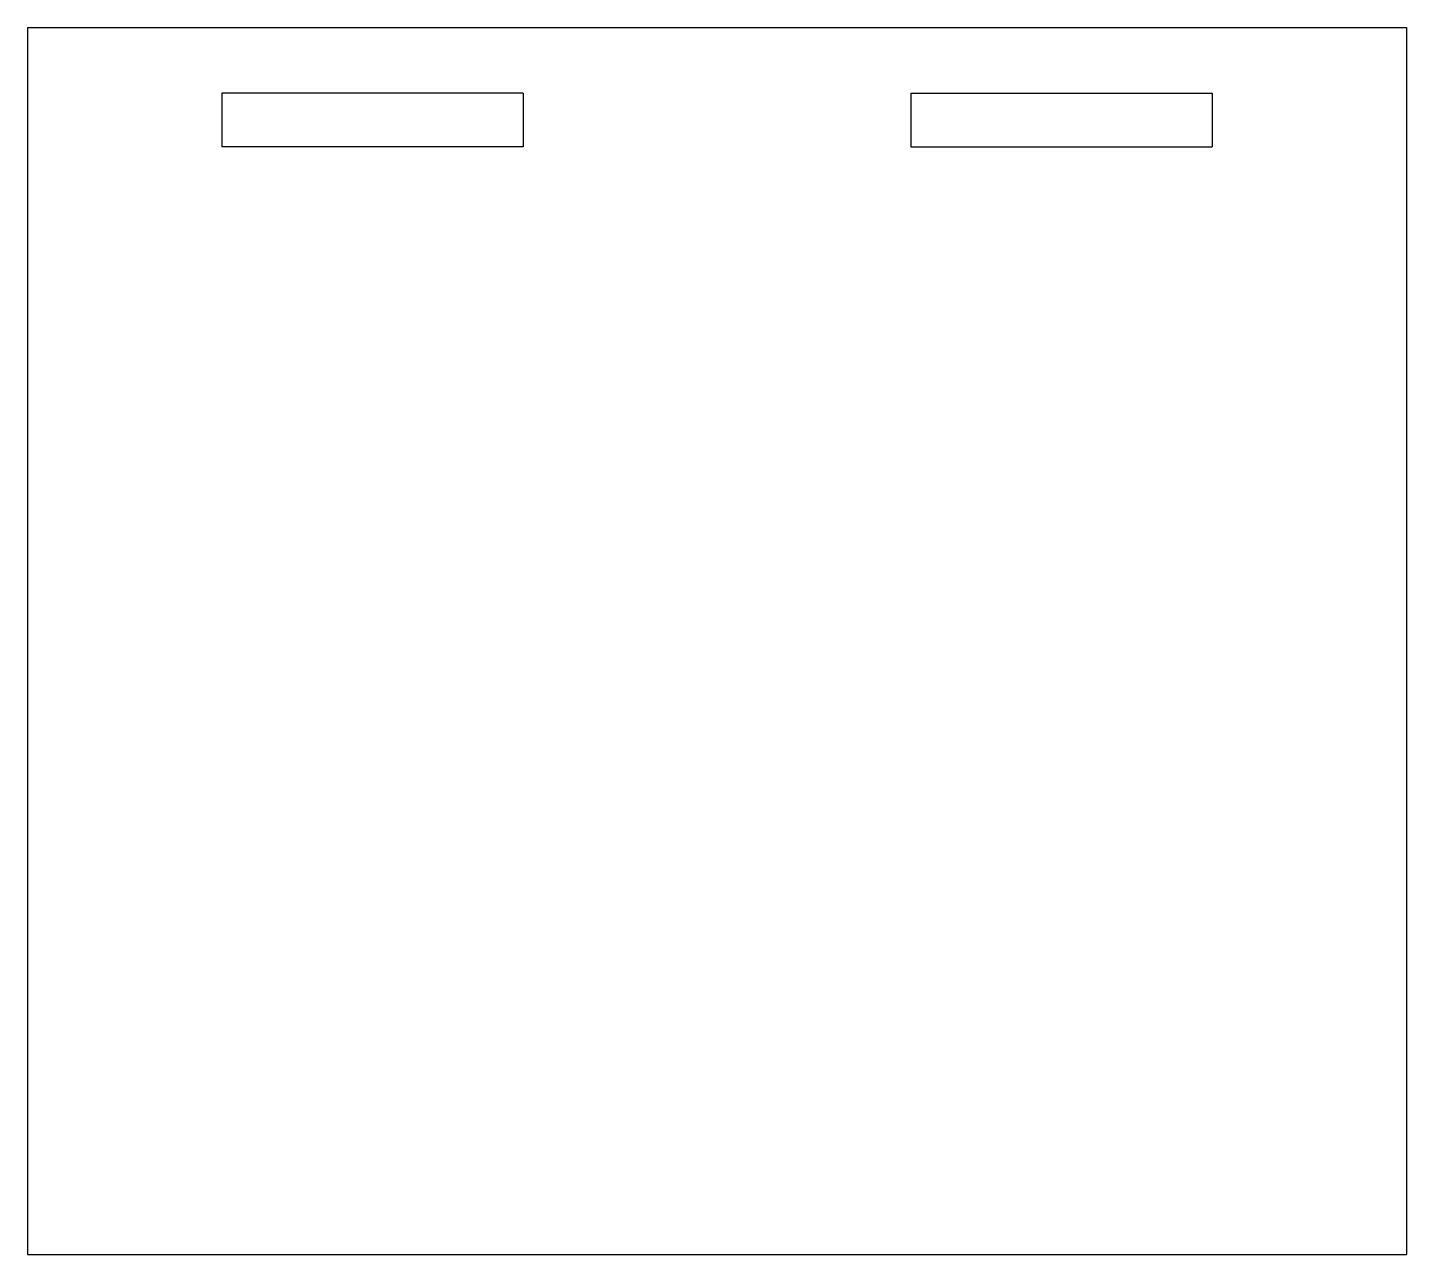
# Model space of a CAD drawing. Extents: x -1.6 to 1.6, y -1.55 to 1.3.
import ezdxf

# ---------------------------------------------------------------- set-up
doc = ezdxf.new("R2010")
doc.units = 0
doc.layers.add('VISIBLE', color=7, linetype='CONTINUOUS')

msp = doc.modelspace()

# ---------------------------------------------------------------- linework, layer by layer
at = {"layer": 'VISIBLE'}
for p, q in [((-1.603, 1.3), (1.603, 1.3)), ((-1.603, 1.3), (-1.603, -1.5537)), ((1.603, 1.3), (1.603, -1.5537)), ((-0.451, 1.1473), (-1.151, 1.1473)), ((-1.151, 1.1473), (-1.151, 1.0223)), ((-0.451, 1.1473), (-0.451, 1.0223)), ((0.451, 1.1473), (1.151, 1.1473)), ((0.451, 1.1473), (0.451, 1.0223)), ((1.151, 1.1473), (1.151, 1.0223)), ((-0.451, 1.0223), (-1.151, 1.0223)), ((0.451, 1.0223), (1.151, 1.0223)), ((-1.603, -1.5537), (1.603, -1.5537))]:
    msp.add_line(p, q, dxfattribs=at)

doc.saveas('drawing.dxf')
